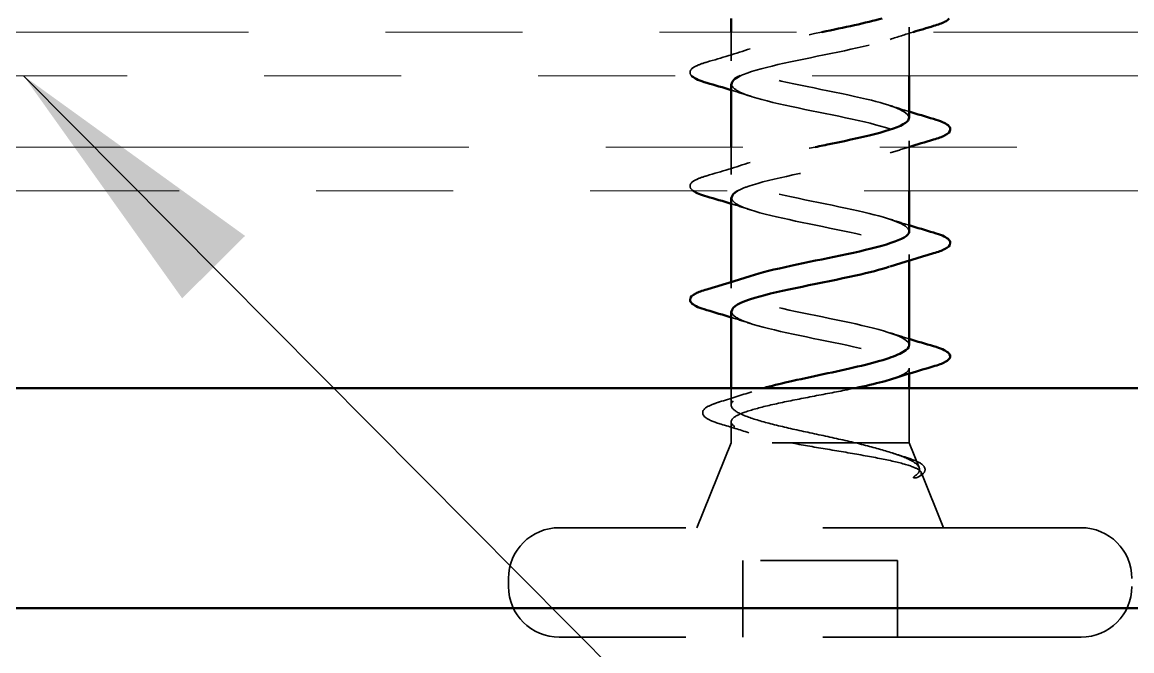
# Model space of a CAD drawing. Header units: inches. Extents: x 0.6 to 33.4, y 0.6 to 21.4.
# Drawn here: x 6.582 to 7.392, y 13.77 to 14.229 of the extents above; entities that cross this region are included whole.
import ezdxf

# ---------------------------------------------------------------- set-up
doc = ezdxf.new("R2010")
doc.units = ezdxf.units.IN
doc.header["$LTSCALE"] = 2
doc.header["$MEASUREMENT"] = 0
doc.linetypes.add('DASHED', pattern=[0.2067, 0.1654, -0.0413])
doc.linetypes.add('DOUBLE_DASH_CHAIN', pattern=[1.2403, 0.6614, -0.0827, 0.1654, -0.0827, 0.1654, -0.0827])
for name, color, linetype, lineweight in [('Hidden (ANSI)', 7, 'DASHED', 35), ('Symbol (ANSI)', 7, 'Continuous', 25), ('Visible (ANSI)', 7, 'Continuous', 50)]:
    doc.layers.add(name, color=color, linetype=linetype, lineweight=lineweight)
doc.styles.add('Note Text (ANSI)', font='tahoma.ttf')
doc.dimstyles.new('Default (ANSI)$7', dxfattribs={"dimscale": 2, "dimtxt": 0.12, "dimasz": 0.098425, "dimexe": 0.125, "dimexo": 0.0625, "dimgap": 0.031496, "dimtad": 0, "dimtih": 1, "dimtoh": 1, "dimrnd": 1e-08, "dimzin": 4, "dimdsep": 46, "dimtxsty": 'Note Text (ANSI)', "dimcen": 0.09, "dimdle": 0.393701, "dimclrd": 256, "dimclre": 256, "dimclrt": 256, "dimadec": 0, "dimazin": 1, "dimtfac": 1, "dimtofl": 0, "dimtmove": 0, "dimatfit": 3, "dimfxl": 0, "dimtolj": 1, "dimtzin": 4, "dimlwd": -1, "dimlwe": -1, "dimarcsym": 0})

msp = doc.modelspace()

# ---------------------------------------------------------------- linework, layer by layer
at = {"layer": 'Hidden (ANSI)', "ltscale": 0.033708}
msp.add_line((7.22912, 14.18966), (7.22912, 14.22516), dxfattribs=at)
at = {"layer": 'Hidden (ANSI)', "ltscale": 0.019899}
msp.add_line((7.09912, 14.20066), (7.09912, 14.22166), dxfattribs=at)
at = {"layer": 'Hidden (ANSI)', "ltscale": 0.018947}
msp.add_line((7.09912, 14.11766), (7.09912, 14.13766), dxfattribs=at)
at = {"layer": 'Hidden (ANSI)', "ltscale": 0.004078}
for p, q in [((7.22912, 14.13778), (7.22912, 14.14216)), ((7.22912, 14.05478), (7.22912, 14.05916)), ((7.09912, 14.03466), (7.09912, 14.03905))]:
    msp.add_line(p, q, dxfattribs=at)
at = {"layer": 'Hidden (ANSI)', "ltscale": 0.030375}
msp.add_line((7.22912, 14.10566), (7.22912, 14.13766), dxfattribs=at)
at = {"layer": 'Hidden (ANSI)', "ltscale": 0.003667}
msp.add_line((7.22912, 13.97221), (7.22912, 13.97616), dxfattribs=at)
at = {"layer": 'Hidden (ANSI)', "ltscale": 0.01168}
msp.add_line((7.09912, 13.94929), (7.09912, 13.96166), dxfattribs=at)
at = {"layer": 'Hidden (ANSI)', "ltscale": 0.037994}
msp.add_line((7.22912, 13.92166), (7.22912, 13.96166), dxfattribs=at)
at = {"layer": 'Hidden (ANSI)', "ltscale": 0.014537}
msp.add_line((7.09912, 13.92166), (7.09912, 13.93703), dxfattribs=at)
at = {"layer": 'Hidden (ANSI)', "ltscale": 0.063565}
msp.add_line((7.09912, 13.92166), (7.07412, 13.85966), dxfattribs=at)
at = {"layer": 'Hidden (ANSI)', "ltscale": 0.194373}
msp.add_line((7.22912, 13.92166), (7.09912, 13.92166), dxfattribs=at)
at = {"layer": 'Hidden (ANSI)', "ltscale": 0.018506}
msp.add_line((7.22912, 13.92166), (7.23643, 13.90354), dxfattribs=at)
at = {"layer": 'Hidden (ANSI)', "ltscale": 0.04146}
msp.add_line((7.2378, 13.90014), (7.25412, 13.85966), dxfattribs=at)
at = {"layer": 'Hidden (ANSI)', "ltscale": 0.569855}
for p, q in [((7.35462, 13.85966), (6.97362, 13.85966)), ((7.35462, 13.77966), (6.97362, 13.77966))]:
    msp.add_line(p, q, dxfattribs=at)
at = {"layer": 'Hidden (ANSI)', "ltscale": 0.053232}
for p, q in [((7.10762, 13.77966), (7.10762, 13.83566)), ((7.22062, 13.77966), (7.22062, 13.83566))]:
    msp.add_line(p, q, dxfattribs=at)
at = {"layer": 'Hidden (ANSI)', "ltscale": 0.107515}
msp.add_line((7.22062, 13.83566), (7.10762, 13.83566), dxfattribs=at)
at = {"layer": 'Hidden (ANSI)', "ltscale": 0.005614}
msp.add_line((6.93662, 13.81666), (6.93662, 13.82266), dxfattribs=at)
at = {"layer": 'Hidden (ANSI)', "ltscale": 0.000948163}
msp.add_arc((7.25812, 13.98466), 0.001, 284.43974, 347.5, dxfattribs=at)
at = {"layer": 'Hidden (ANSI)', "ltscale": 0.05525}
for centre, start, end in [((6.97362, 13.82266), 90, 180), ((7.35462, 13.82266), 0, 90), ((6.97362, 13.81666), 180, 270), ((7.35462, 13.81666), 270, 0)]:
    msp.add_arc(centre, 0.037, start, end, dxfattribs=at)
at = {"layer": 'Hidden (ANSI)', "ltscale": 0.990642}
msp.add_open_spline([(7.09912, 14.59866), (7.09912, 14.59322), (7.11745, 14.58779), (7.14272, 14.58235), (7.16799, 14.57691), (7.19838, 14.57147), (7.21503, 14.56603), (7.23167, 14.56059), (7.23336, 14.55515), (7.21904, 14.54971), (7.20473, 14.54427), (7.17545, 14.53883), (7.14938, 14.53339), (7.12331, 14.52795), (7.10234, 14.52251), (7.09949, 14.51707), (7.09664, 14.51164), (7.11211, 14.5062), (7.1363, 14.50076), (7.16049, 14.49532), (7.19165, 14.48988), (7.21043, 14.48444), (7.22921, 14.479), (7.23426, 14.47356), (7.22244, 14.46812), (7.21062, 14.46268), (7.18278, 14.45724), (7.15621, 14.4518), (7.12965, 14.44636), (7.10627, 14.44092), (7.1006, 14.43549), (7.09492, 14.43005), (7.10736, 14.42461), (7.13019, 14.41917), (7.15302, 14.41373), (7.18459, 14.40829), (7.2053, 14.40285), (7.22601, 14.39741), (7.23436, 14.39197), (7.22516, 14.38653), (7.21597, 14.38109), (7.1899, 14.37565), (7.16314, 14.37021), (7.13638, 14.36477), (7.11086, 14.35934), (7.10243, 14.3539), (7.094, 14.34846), (7.10327, 14.34302), (7.12448, 14.33758), (7.14569, 14.33214), (7.17731, 14.3267), (7.19971, 14.32126), (7.2221, 14.31582), (7.23366, 14.31038), (7.2272, 14.30494), (7.22074, 14.2995), (7.19672, 14.29406), (7.17007, 14.28863), (7.14342, 14.28319), (7.11605, 14.27775), (7.10496, 14.27231), (7.09387, 14.26687), (7.09986, 14.26143), (7.11921, 14.25599), (7.13856, 14.25055), (7.16987, 14.24511), (7.19371, 14.23967), (7.21754, 14.23423), (7.23217, 14.22879), (7.22851, 14.22335), (7.22485, 14.21791), (7.20318, 14.21248), (7.17694, 14.20704), (7.1507, 14.2016), (7.12179, 14.19616), (7.10817, 14.19072), (7.10729, 14.19037), (7.10648, 14.19002), (7.10573, 14.18966)], degree=3, knots=[-47.12389, -47.12389, -47.12389, -47.12389, -45.888613, -45.888613, -45.888613, -44.653336, -44.653336, -44.653336, -43.418059, -43.418059, -43.418059, -42.182782, -42.182782, -42.182782, -40.947505, -40.947505, -40.947505, -39.712228, -39.712228, -39.712228, -38.476951, -38.476951, -38.476951, -37.241674, -37.241674, -37.241674, -36.006397, -36.006397, -36.006397, -34.77112, -34.77112, -34.77112, -33.535843, -33.535843, -33.535843, -32.300566, -32.300566, -32.300566, -31.06529, -31.06529, -31.06529, -29.830013, -29.830013, -29.830013, -28.594736, -28.594736, -28.594736, -27.359459, -27.359459, -27.359459, -26.124182, -26.124182, -26.124182, -24.888905, -24.888905, -24.888905, -23.653628, -23.653628, -23.653628, -22.418351, -22.418351, -22.418351, -21.183074, -21.183074, -21.183074, -19.947797, -19.947797, -19.947797, -18.71252, -18.71252, -18.71252, -17.477243, -17.477243, -17.477243, -16.241966, -16.241966, -16.241966, -16.162169, -16.162169, -16.162169, -16.162169], dxfattribs=at)
at = {"layer": 'Hidden (ANSI)', "ltscale": 0.297901}
msp.add_open_spline([(7.229, 14.15916), (7.2287, 14.16366), (7.21693, 14.16816), (7.19805, 14.17266), (7.17522, 14.1781), (7.14364, 14.18354), (7.12294, 14.18898), (7.10223, 14.19442), (7.09388, 14.19986), (7.10307, 14.2053), (7.11227, 14.21074), (7.13834, 14.21617), (7.1651, 14.22161), (7.16518, 14.22163), (7.16527, 14.22165), (7.16535, 14.22166)], degree=3, knots=[12.566371, 12.566371, 12.566371, 12.566371, 13.588046, 13.588046, 13.588046, 14.823323, 14.823323, 14.823323, 16.0586, 16.0586, 16.0586, 17.293877, 17.293877, 17.293877, 17.297685, 17.297685, 17.297685, 17.297685], dxfattribs=at)
at = {"layer": 'Hidden (ANSI)', "ltscale": 0.01699}
msp.add_open_spline([(7.23201, 14.22166), (7.22634, 14.21993), (7.2207, 14.21816), (7.21514, 14.21634)], degree=3, dxfattribs=at)
at = {"layer": 'Hidden (ANSI)', "ltscale": 0.031888}
for points in [[(7.08134, 14.19972), (7.09203, 14.20285), (7.10269, 14.20608), (7.1131, 14.20949)], [(7.08134, 14.11672), (7.09203, 14.11985), (7.10269, 14.12308), (7.1131, 14.12649)]]:
    msp.add_open_spline(points, degree=3, dxfattribs=at)
at = {"layer": 'Hidden (ANSI)', "ltscale": 0.057944}
msp.add_open_spline([(7.07028, 14.18966), (7.06956, 14.19041), (7.06911, 14.19127), (7.06915, 14.19404), (7.07077, 14.19543), (7.07525, 14.19773), (7.07796, 14.19873), (7.08134, 14.19972)], degree=3, knots=[0.0874326, 0.0874326, 0.0874326, 0.0874326, 0.121378, 0.121378, 0.1881144, 0.1881144, 0.2418497, 0.2418497, 0.2418497, 0.2418497], dxfattribs=at)
at = {"layer": 'Hidden (ANSI)', "ltscale": 0.014082}
for points in [[(7.1131, 14.17484), (7.10848, 14.17635), (7.10381, 14.17783), (7.09912, 14.17928)], [(7.21514, 14.16799), (7.21976, 14.16648), (7.22442, 14.165), (7.22912, 14.16355)], [(7.1131, 14.09184), (7.10848, 14.09335), (7.10381, 14.09483), (7.09912, 14.09628)], [(7.21514, 14.08499), (7.21976, 14.08348), (7.22442, 14.082), (7.22912, 14.08055)], [(7.1131, 14.00884), (7.10848, 14.01035), (7.10381, 14.01183), (7.09912, 14.01328)], [(7.21514, 14.00199), (7.21976, 14.00048), (7.22442, 13.999), (7.22912, 13.99755)]]:
    msp.add_open_spline(points, degree=3, dxfattribs=at)
at = {"layer": 'Hidden (ANSI)', "ltscale": 0.371796}
msp.add_open_spline([(7.09949, 14.18366), (7.09957, 14.18058), (7.10465, 14.17749), (7.11446, 14.1744), (7.13173, 14.16896), (7.16237, 14.16352), (7.18737, 14.15808), (7.21236, 14.15264), (7.2299, 14.1472), (7.22909, 14.14176), (7.22828, 14.13633), (7.20918, 14.13089), (7.18366, 14.12545), (7.15813, 14.12001), (7.12802, 14.11457), (7.11201, 14.10913), (7.10862, 14.10797), (7.10591, 14.10682), (7.10389, 14.10566)], degree=3, knots=[-15.707963, -15.707963, -15.707963, -15.707963, -15.006689, -15.006689, -15.006689, -13.771412, -13.771412, -13.771412, -12.536135, -12.536135, -12.536135, -11.300858, -11.300858, -11.300858, -10.065581, -10.065581, -10.065581, -9.803283, -9.803283, -9.803283, -9.803283], dxfattribs=at)
at = {"layer": 'Hidden (ANSI)', "ltscale": 0.293124}
msp.add_open_spline([(7.22908, 14.07616), (7.22886, 14.08113), (7.21404, 14.0861), (7.19194, 14.09107), (7.16775, 14.09651), (7.13659, 14.10195), (7.11781, 14.10739), (7.09903, 14.11283), (7.09398, 14.11827), (7.1058, 14.12371), (7.11591, 14.12836), (7.13774, 14.13301), (7.16047, 14.13766)], degree=3, knots=[6.283185, 6.283185, 6.283185, 6.283185, 7.411662, 7.411662, 7.411662, 8.646939, 8.646939, 8.646939, 9.882216, 9.882216, 9.882216, 10.938799, 10.938799, 10.938799, 10.938799], dxfattribs=at)
at = {"layer": 'Hidden (ANSI)', "ltscale": 0.013712}
msp.add_open_spline([(7.22875, 14.13766), (7.22418, 14.13625), (7.21964, 14.13481), (7.21514, 14.13334)], degree=3, dxfattribs=at)
at = {"layer": 'Hidden (ANSI)', "ltscale": 0.06394}
msp.add_open_spline([(7.07148, 14.10566), (7.07122, 14.10585), (7.07097, 14.10604), (7.06976, 14.10708), (7.0691, 14.10808), (7.06915, 14.11104), (7.07077, 14.11243), (7.07525, 14.11473), (7.07796, 14.11573), (7.08134, 14.11672)], degree=3, knots=[0.0714615, 0.0714615, 0.0714615, 0.0714615, 0.0806821, 0.0806821, 0.121378, 0.121378, 0.1881144, 0.1881144, 0.2418497, 0.2418497, 0.2418497, 0.2418497], dxfattribs=at)
at = {"layer": 'Hidden (ANSI)', "ltscale": 0.239861}
msp.add_open_spline([(7.0995, 14.10066), (7.09948, 14.09805), (7.10306, 14.09543), (7.11027, 14.09281), (7.12526, 14.08737), (7.15489, 14.08193), (7.18076, 14.07649), (7.20664, 14.07105), (7.22688, 14.06561), (7.22893, 14.06018), (7.23016, 14.0569), (7.22473, 14.05362), (7.21485, 14.05034)], degree=3, knots=[-9.424778, -9.424778, -9.424778, -9.424778, -8.830305, -8.830305, -8.830305, -7.595028, -7.595028, -7.595028, -6.359751, -6.359751, -6.359751, -5.615034, -5.615034, -5.615034, -5.615034], dxfattribs=at)
at = {"layer": 'Hidden (ANSI)', "ltscale": 0.239856}
msp.add_open_spline([(7.22912, 13.99316), (7.22912, 13.9986), (7.21079, 14.00404), (7.18552, 14.00948), (7.16025, 14.01492), (7.12986, 14.02036), (7.11321, 14.0258), (7.09657, 14.03124), (7.09488, 14.03668), (7.10919, 14.04212), (7.1104, 14.04258), (7.11171, 14.04303), (7.11311, 14.04349)], degree=3, knots=[0, 0, 0, 0, 1.235277, 1.235277, 1.235277, 2.470554, 2.470554, 2.470554, 3.705831, 3.705831, 3.705831, 3.809744, 3.809744, 3.809744, 3.809744], dxfattribs=at)
at = {"layer": 'Hidden (ANSI)', "ltscale": 0.197789}
msp.add_open_spline([(7.09947, 14.01766), (7.09939, 14.01552), (7.10175, 14.01337), (7.1067, 14.01122), (7.11924, 14.00578), (7.14752, 14.00034), (7.17397, 13.9949), (7.20043, 13.98946), (7.22315, 13.98403), (7.22803, 13.97859), (7.22875, 13.97778), (7.22912, 13.97697), (7.22912, 13.97616)], degree=3, knots=[-3.141593, -3.141593, -3.141593, -3.141593, -2.65392, -2.65392, -2.65392, -1.418643, -1.418643, -1.418643, -0.183366, -0.183366, -0.183366, 0, 0, 0, 0], dxfattribs=at)
at = {"layer": 'Hidden (ANSI)', "ltscale": 0.040224}
msp.add_open_spline([(7.22912, 13.97616), (7.22912, 13.97451), (7.22741, 13.97288), (7.22203, 13.97021), (7.21941, 13.9692), (7.21626, 13.9682)], degree=3, knots=[0, 0, 0, 0, 0.0668714, 0.0668714, 0.1079115, 0.1079115, 0.1079115, 0.1079115], dxfattribs=at)
at = {"layer": 'Hidden (ANSI)', "ltscale": 0.02383}
msp.add_open_spline([(7.09063, 13.95152), (7.09857, 13.95393), (7.10647, 13.95641), (7.11421, 13.959)], degree=3, dxfattribs=at)
at = {"layer": 'Hidden (ANSI)', "ltscale": 0.202309}
msp.add_open_spline([(7.18983, 13.96166), (7.18933, 13.96156), (7.18882, 13.96145), (7.18031, 13.9597), (7.17175, 13.95806), (7.15451, 13.95476), (7.14601, 13.95312), (7.13021, 13.94982), (7.12307, 13.94818), (7.11117, 13.94488), (7.10651, 13.94324), (7.10034, 13.93994), (7.09889, 13.93831), (7.09941, 13.935), (7.10139, 13.93337), (7.10852, 13.93006), (7.11362, 13.92843), (7.1232, 13.92592), (7.12677, 13.92507), (7.13439, 13.92337), (7.13843, 13.92252), (7.14263, 13.92166)], degree=3, knots=[0.1963431, 0.1963431, 0.1963431, 0.1963431, 0.2006142, 0.2006142, 0.2674857, 0.2674857, 0.3343571, 0.3343571, 0.4012285, 0.4012285, 0.4680999, 0.4680999, 0.5349713, 0.5349713, 0.6018427, 0.6018427, 0.6687142, 0.6687142, 0.7032431, 0.7032431, 0.737772, 0.737772, 0.737772, 0.737772], dxfattribs=at)
at = {"layer": 'Hidden (ANSI)', "ltscale": 0.181267}
msp.add_open_spline([(7.18991, 13.92166), (7.18196, 13.92352), (7.1734, 13.92537), (7.15609, 13.92909), (7.1475, 13.93093), (7.13147, 13.93465), (7.1242, 13.93649), (7.11197, 13.94021), (7.10715, 13.94205), (7.10063, 13.94577), (7.09901, 13.94761), (7.09924, 13.95133), (7.10107, 13.95318), (7.10799, 13.9569), (7.11301, 13.95874), (7.12047, 13.96095), (7.12172, 13.96131), (7.123, 13.96166)], degree=3, knots=[0, 0, 0, 0, 0.0674817, 0.0674817, 0.1349635, 0.1349635, 0.2024452, 0.2024452, 0.2699269, 0.2699269, 0.3374086, 0.3374086, 0.4048904, 0.4048904, 0.4723721, 0.4723721, 0.4852943, 0.4852943, 0.4852943, 0.4852943], dxfattribs=at)
at = {"layer": 'Hidden (ANSI)', "ltscale": 0.089483}
msp.add_open_spline([(7.09186, 13.93526), (7.08688, 13.93674), (7.08317, 13.93822), (7.07858, 13.94138), (7.07765, 13.94369), (7.07992, 13.94705), (7.08191, 13.94825), (7.08643, 13.95015), (7.08839, 13.95084), (7.09063, 13.95152)], degree=3, knots=[0, 0, 0, 0, 0.0716336, 0.0716336, 0.1446305, 0.1446305, 0.2039224, 0.2039224, 0.2380227, 0.2380227, 0.2380227, 0.2380227], dxfattribs=at)
at = {"layer": 'Hidden (ANSI)', "ltscale": 0.020163}
msp.add_open_spline([(7.11197, 13.92906), (7.10534, 13.93119), (7.09861, 13.93325), (7.09186, 13.93526)], degree=3, dxfattribs=at)
at = {"layer": 'Hidden (ANSI)', "ltscale": 0.148606}
msp.add_open_spline([(7.14263, 13.92166), (7.15061, 13.92016), (7.15919, 13.91869), (7.17679, 13.91572), (7.18564, 13.91426), (7.20239, 13.91129), (7.2101, 13.90982), (7.2233, 13.90686), (7.2286, 13.90539), (7.2352, 13.90274), (7.23703, 13.90156), (7.23833, 13.89921), (7.23776, 13.89803), (7.23599, 13.89687)], degree=3, knots=[0, 0, 0, 0, 0.0671369, 0.0671369, 0.1359633, 0.1359633, 0.20648, 0.20648, 0.2786874, 0.2786874, 0.3373775, 0.3373775, 0.3971678, 0.3971678, 0.3971678, 0.3971678], dxfattribs=at)
at = {"layer": 'Hidden (ANSI)', "ltscale": 0.105794}
msp.add_open_spline([(7.23338, 13.89755), (7.23627, 13.89958), (7.2373, 13.90161), (7.23544, 13.90573), (7.23269, 13.90777), (7.22407, 13.91181), (7.21851, 13.91376), (7.20534, 13.9177), (7.19791, 13.91966), (7.18991, 13.92166)], degree=3, knots=[0, 0, 0, 0, 0.075889, 0.075889, 0.1494652, 0.1494652, 0.2176869, 0.2176869, 0.2837223, 0.2837223, 0.2837223, 0.2837223], dxfattribs=at)
at = {"layer": 'Hidden (ANSI)', "ltscale": 0.010477}
msp.add_open_spline([(7.21737, 13.91403), (7.22081, 13.91289), (7.22428, 13.91178), (7.22776, 13.91069)], degree=3, dxfattribs=at)
at = {"layer": 'Hidden (ANSI)', "ltscale": 0.068823}
msp.add_open_spline([(7.22776, 13.91069), (7.23251, 13.9092), (7.23607, 13.9077), (7.24047, 13.90444), (7.24136, 13.90214), (7.23936, 13.89888), (7.23777, 13.89773), (7.23552, 13.89659)], degree=3, knots=[0, 0, 0, 0, 0.0670247, 0.0670247, 0.1345834, 0.1345834, 0.1830203, 0.1830203, 0.1830203, 0.1830203], dxfattribs=at)
at = {"layer": 'Hidden (ANSI)', "ltscale": 0.014703}
msp.add_open_spline([(7.23599, 13.89687), (7.23552, 13.89656), (7.23493, 13.89629), (7.23362, 13.89597), (7.23303, 13.89593), (7.23258, 13.89602), (7.23248, 13.89606), (7.23237, 13.89613), (7.23235, 13.89614), (7.23232, 13.89618), (7.23231, 13.89619), (7.23229, 13.89622), (7.23228, 13.89623), (7.23227, 13.89626), (7.23227, 13.89627), (7.23226, 13.89629), (7.23226, 13.89631), (7.23226, 13.89635), (7.23226, 13.89637), (7.23227, 13.89645), (7.23229, 13.8965), (7.23239, 13.89671), (7.23256, 13.89688), (7.2329, 13.8972), (7.23315, 13.89739), (7.23338, 13.89755)], degree=3, knots=[0, 0, 0, 0, 0.01587844, 0.01587844, 0.03049632, 0.03049632, 0.03376874, 0.03376874, 0.0345161, 0.0345161, 0.03493404, 0.03493404, 0.03521863, 0.03521863, 0.03548483, 0.03548483, 0.03583328, 0.03583328, 0.03649102, 0.03649102, 0.03822908, 0.03822908, 0.04513863, 0.04513863, 0.05716567, 0.05716567, 0.05716567, 0.05716567], dxfattribs=at)
at = {"layer": 'Visible (ANSI)'}
for p, q in [((7.09912, 14.22166), (7.09912, 14.23166)), ((7.22912, 14.15916), (7.22912, 14.18966)), ((7.09912, 14.13766), (7.09912, 14.18366)), ((7.22912, 14.13766), (7.22912, 14.13778)), ((7.22912, 14.07616), (7.22912, 14.10566)), ((7.09912, 14.03905), (7.09912, 14.10066)), ((7.22912, 13.99316), (7.22912, 14.05478)), ((7.09912, 13.96166), (7.09912, 14.01766)), ((7.22912, 13.96166), (7.22912, 13.97221))]:
    msp.add_line(p, q, dxfattribs=at)
at = {"layer": 'Visible (ANSI)', "color": 30, "linetype": 'DOUBLE_DASH_CHAIN', "lineweight": 18, "ltscale": 0.259754, "true_color": 0xff8000}
for p, q in [((13.49562, 14.22166), (1.25303, 14.22166)), ((1.25303, 14.18966), (13.49562, 14.18966))]:
    msp.add_line(p, q, dxfattribs=at)
at = {"layer": 'Visible (ANSI)', "color": 30, "linetype": 'DOUBLE_DASH_CHAIN', "lineweight": 18, "ltscale": 0.267416, "true_color": 0xff8000}
for p, q in [((10.32268, 14.13766), (6.34256, 14.13766)), ((6.34256, 14.10566), (10.32268, 14.10566))]:
    msp.add_line(p, q, dxfattribs=at)
at = {"layer": 'Visible (ANSI)', "color": 5, "true_color": 0x0000ff}
for p, q in [((13.35962, 13.96166), (1.25303, 13.96166)), ((1.25303, 13.80082), (13.39162, 13.80082))]:
    msp.add_line(p, q, dxfattribs=at)
at = {"layer": 'Visible (ANSI)'}
msp.add_arc((7.25812, 13.98466), 0.001, 347.5, 75.56026, dxfattribs=at)
for points in [[(7.16535, 14.22166), (7.18174, 14.225), (7.19766, 14.22833), (7.20943, 14.23166)], [(7.2469, 14.22611), (7.24192, 14.22465), (7.23695, 14.22317), (7.23201, 14.22166)], [(7.09912, 14.17928), (7.09323, 14.18109), (7.08729, 14.18287), (7.08134, 14.18461)], [(7.10573, 14.18966), (7.10149, 14.18766), (7.09944, 14.18566), (7.09949, 14.18366)], [(7.22912, 14.16355), (7.23501, 14.16173), (7.24095, 14.15996), (7.2469, 14.15822)], [(7.2469, 14.14311), (7.24083, 14.14133), (7.23477, 14.13952), (7.22875, 14.13766)], [(7.08134, 14.10161), (7.07685, 14.10293), (7.07354, 14.10422), (7.07148, 14.10566)], [(7.10389, 14.10566), (7.10098, 14.104), (7.09951, 14.10233), (7.0995, 14.10066)], [(7.09912, 14.09628), (7.09323, 14.09809), (7.08729, 14.09987), (7.08134, 14.10161)], [(7.22912, 14.08055), (7.23501, 14.07873), (7.24095, 14.07696), (7.2469, 14.07522)], [(7.2469, 14.06011), (7.23621, 14.05698), (7.22555, 14.05375), (7.21514, 14.05034)], [(7.08134, 14.03372), (7.09203, 14.03685), (7.10269, 14.04008), (7.1131, 14.04349)], [(7.09912, 14.01328), (7.09323, 14.01509), (7.08729, 14.01687), (7.08134, 14.01861)], [(7.22912, 13.99755), (7.23501, 13.99573), (7.24095, 13.99396), (7.2469, 13.99222)], [(7.24646, 13.97735), (7.23631, 13.9744), (7.22619, 13.97138), (7.21626, 13.9682)]]:
    msp.add_open_spline(points, degree=3, dxfattribs=at)
for points, knots in [([(7.25841, 14.23166), (7.2577, 14.23072), (7.2565, 14.2299), (7.25299, 14.2281), (7.25027, 14.2271), (7.2469, 14.22611)], [0.14730174, 0.14730174, 0.14730174, 0.14730174, 0.18811443, 0.18811443, 0.24184971, 0.24184971, 0.24184971, 0.24184971]), ([(7.08134, 14.18461), (7.07627, 14.1861), (7.07271, 14.18755), (7.07058, 14.18937), (7.07043, 14.18952), (7.07028, 14.18966)], [0, 0, 0, 0, 0.08068206, 0.08068206, 0.08743257, 0.08743257, 0.08743257, 0.08743257]), ([(7.16047, 14.13766), (7.16431, 14.13845), (7.16818, 14.13924), (7.17202, 14.14002), (7.19859, 14.14546), (7.22197, 14.1509), (7.22764, 14.15634), (7.22862, 14.15728), (7.22906, 14.15822), (7.229, 14.15916)], [10.938799, 10.938799, 10.938799, 10.938799, 11.117493, 11.117493, 11.117493, 12.352769, 12.352769, 12.352769, 12.566371, 12.566371, 12.566371, 12.566371]), ([(7.2469, 14.15822), (7.25197, 14.15673), (7.25553, 14.15527), (7.25848, 14.15275), (7.25914, 14.15174), (7.25909, 14.14878), (7.25747, 14.14739), (7.25299, 14.1451), (7.25027, 14.1441), (7.2469, 14.14311)], [0, 0, 0, 0, 0.0806821, 0.0806821, 0.121378, 0.121378, 0.1881144, 0.1881144, 0.2418497, 0.2418497, 0.2418497, 0.2418497]), ([(7.11311, 14.04349), (7.12841, 14.04847), (7.15498, 14.05345), (7.17886, 14.05844), (7.20492, 14.06387), (7.2259, 14.06931), (7.22875, 14.07475), (7.229, 14.07522), (7.22911, 14.07569), (7.22908, 14.07616)], [3.809744, 3.809744, 3.809744, 3.809744, 4.941108, 4.941108, 4.941108, 6.176385, 6.176385, 6.176385, 6.283185, 6.283185, 6.283185, 6.283185]), ([(7.2469, 14.07522), (7.25197, 14.07373), (7.25553, 14.07227), (7.25848, 14.06975), (7.25914, 14.06874), (7.25909, 14.06578), (7.25747, 14.06439), (7.25299, 14.0621), (7.25027, 14.0611), (7.2469, 14.06011)], [0, 0, 0, 0, 0.0806821, 0.0806821, 0.121378, 0.121378, 0.1881144, 0.1881144, 0.2418497, 0.2418497, 0.2418497, 0.2418497]), ([(7.21485, 14.05034), (7.20833, 14.04818), (7.19989, 14.04602), (7.19015, 14.04386), (7.16563, 14.03842), (7.13465, 14.03298), (7.11645, 14.02754), (7.10544, 14.02425), (7.09959, 14.02096), (7.09947, 14.01766)], [-5.615034, -5.615034, -5.615034, -5.615034, -5.124474, -5.124474, -5.124474, -3.889197, -3.889197, -3.889197, -3.141593, -3.141593, -3.141593, -3.141593]), ([(7.08134, 14.01861), (7.07627, 14.0201), (7.07271, 14.02155), (7.06976, 14.02408), (7.0691, 14.02508), (7.06915, 14.02804), (7.07077, 14.02943), (7.07525, 14.03173), (7.07796, 14.03273), (7.08134, 14.03372)], [0, 0, 0, 0, 0.0806821, 0.0806821, 0.121378, 0.121378, 0.1881144, 0.1881144, 0.2418497, 0.2418497, 0.2418497, 0.2418497]), ([(7.123, 13.96166), (7.1284, 13.96316), (7.13449, 13.96466), (7.14913, 13.96802), (7.15775, 13.96986), (7.17506, 13.97358), (7.18357, 13.97542), (7.19928, 13.97914), (7.20633, 13.98098), (7.21757, 13.98457), (7.22183, 13.98628), (7.22763, 13.98973), (7.22912, 13.99144), (7.22912, 13.99316)], [0.4852943, 0.4852943, 0.4852943, 0.4852943, 0.5398538, 0.5398538, 0.6073356, 0.6073356, 0.6748173, 0.6748173, 0.742299, 0.742299, 0.8048716, 0.8048716, 0.8674442, 0.8674442, 0.8674442, 0.8674442]), ([(7.2469, 13.99222), (7.25197, 13.99073), (7.25553, 13.98927), (7.25847, 13.98676), (7.25912, 13.98577), (7.25912, 13.98466)], [0, 0, 0, 0, 0.0806821, 0.0806821, 0.1208897, 0.1208897, 0.1208897, 0.1208897]), ([(7.2591, 13.98445), (7.25876, 13.98295), (7.25744, 13.98184), (7.25336, 13.9796), (7.25032, 13.97847), (7.24646, 13.97735)], [0, 0, 0, 0, 0.0555811, 0.0555811, 0.1157475, 0.1157475, 0.1157475, 0.1157475]), ([(7.21626, 13.9682), (7.21429, 13.96756), (7.2121, 13.96692), (7.20398, 13.96474), (7.19723, 13.96321), (7.18983, 13.96166)], [0.10791152, 0.10791152, 0.10791152, 0.10791152, 0.13374283, 0.13374283, 0.19634314, 0.19634314, 0.19634314, 0.19634314])]:
    msp.add_open_spline(points, degree=3, knots=knots, dxfattribs=at)

# ---------------------------------------------------------------- leaders
at = {"layer": 'Symbol (ANSI)', "annotation_type": 0, "has_hookline": 1, "hookline_direction": 0}
for points, text_width in [([(3.41674, 18.25166), (15.4623, 6.14311), (15.65915, 6.14311)], 1.98995), ([(6.58264, 14.18966), (15.52587, 5.18344), (15.72272, 5.18344)], 4.45958)]:
    msp.add_leader(points, dimstyle='Default (ANSI)$7', override={"dimtad": 0}, dxfattribs=dict(at, text_width=text_width))

doc.saveas('drawing.dxf')
